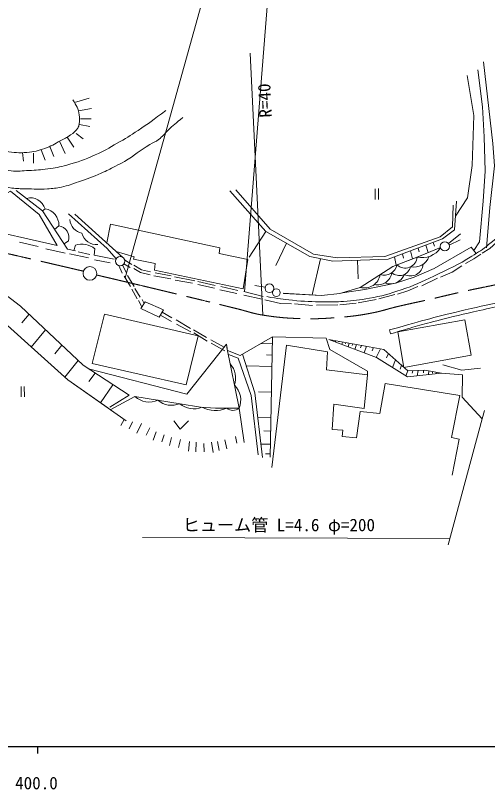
# Model space of a CAD drawing. Units: millimetres, scale not verified. Extents: x 40000 to 680000, y 20000 to 380000.
# Drawn here: x 464776 to 533823, y 198715 to 311909 of the extents above; entities that cross this region are included whole.
import ezdxf
from ezdxf.enums import TextEntityAlignment as Align

# ---------------------------------------------------------------- set-up
doc = ezdxf.new("R2010")
doc.units = ezdxf.units.MM
doc.header["$LTSCALE"] = 1000
doc.linetypes.add('CHAIN', pattern=[18.5, 12, -1.5, 3.5, -1.5])
for name, color, linetype, lineweight in [('M-BMK', 2, 'CHAIN', 13), ('M-TTL-BAND', 7, 'Continuous', 25), ('M-WORK', 1, 'Continuous', 13)]:
    doc.layers.add(name, color=color, linetype=linetype, lineweight=lineweight)
doc.styles.add('ＭＳ ゴシック', font='')
doc.styles.get('ＭＳ ゴシック').set_extended_font_data('MS Gothic')

msp = doc.modelspace()

# ---------------------------------------------------------------- linework, layer by layer
at = {"layer": 'M-BMK'}
for points, knots in [([(377750, 293688), (382639, 293117), (383937, 292987), (387881, 292385), (390577, 291974), (392075, 291670), (394769, 291242), (398330, 290677), (400339, 290442), (403895, 289846), (407438, 289251), (409410, 288849), (412933, 288147), (417260, 287286), (419665, 286709), (423980, 285791), (426955, 285157), (428625, 284817), (431598, 284172), (435443, 283337), (437590, 282838), (441430, 281982), (445224, 281136), (447346, 280648), (451143, 279815), (454229, 279138), (455962, 278780), (459047, 278101), (465182, 276751), (467115, 276285), (474724, 274516)], [0, 0, 0, 0, 1, 1, 1, 2, 2, 2, 3, 3, 3, 4, 4, 4, 5, 5, 5, 6, 6, 6, 7, 7, 7, 8, 8, 8, 9, 9, 9, 10, 10, 10, 10]), ([(476647, 273957), (481913, 272717), (483242, 272405), (487465, 271389), (491283, 270470), (493419, 269946), (497233, 269011), (498691, 268654), (499480, 268321), (500963, 268091), (503055, 267766), (504243, 267653), (506359, 267583), (508671, 267506), (509973, 267586), (512279, 267773), (514175, 267927), (515237, 268071), (517104, 268440), (518434, 268703), (519150, 268980), (520469, 269297), (522260, 269727), (523275, 269920), (525071, 270328), (527156, 270803), (528316, 271102), (530404, 271566), (532829, 272106), (534204, 272330), (536625, 272884), (538416, 273293), (539404, 273589), (541196, 273995), (543189, 274446), (544317, 274651), (546323, 275042), (548042, 275378), (549003, 275587), (550735, 275852), (552994, 276197), (554269, 276331), (556544, 276550), (558873, 276774), (559686, 276818), (562456, 276967)], [0, 0, 0, 0, 1, 1, 1, 2, 2, 2, 3, 3, 3, 4, 4, 4, 5, 5, 5, 6, 6, 6, 7, 7, 7, 8, 8, 8, 9, 9, 9, 10, 10, 10, 11, 11, 11, 12, 12, 12, 13, 13, 13, 14, 14, 14, 15, 15, 15, 15])]:
    msp.add_open_spline(points, degree=3, knots=knots, dxfattribs=at)
at = {"layer": 'M-TTL-BAND'}
for p, q in [((40000, 205000), (579000, 205000)), ((468000, 205000), (468000, 204000))]:
    msp.add_line(p, q, dxfattribs=at)
at = {"layer": 'M-WORK'}
for p, q in [((498272, 271503), (502245, 321737)), ((499116, 306413), (500963, 268091)), ((473420, 299165), (475571, 299821)), ((474005, 297973), (475882, 298291)), ((474309, 296809), (475854, 296788)), ((474125, 295942), (475656, 295681)), ((473660, 294637), (474668, 293854)), ((471212, 293522), (472023, 291702)), ((472348, 294108), (473300, 292640)), ((468553, 292245), (469096, 290736)), ((469787, 292732), (470380, 291293)), ((465823, 291850), (465971, 290595)), ((467410, 291752), (467417, 290327)), ((517369, 286571), (517369, 284994)), ((517888, 286592), (517888, 285015)), ((468744, 283355), (469103, 283625)), ((473448, 282866), (480488, 276510)), ((470505, 280627), (471113, 281163)), ((501405, 280319), (498976, 276581)), ((529878, 279954), (528091, 278567)), ((465364, 278749), (468083, 278146)), ((471882, 278496), (472546, 278940)), ((504422, 278603), (502869, 275331)), ((525879, 278722), (526063, 278182)), ((529834, 279092), (528229, 278296)), ((469226, 277808), (472067, 277173)), ((473549, 278301), (473312, 277552)), ((473960, 277345), (475663, 276932)), ((476395, 277761), (476309, 276879)), ((522543, 277484), (522855, 276316)), ((523676, 277905), (523845, 277325)), ((524809, 278325), (525154, 277238)), ((472702, 277030), (475479, 276459)), ((476309, 276879), (479197, 276265)), ((498082, 271940), (498745, 276218)), ((509405, 276339), (508166, 271037)), ((520192, 276612), (520459, 275387)), ((521367, 277048), (521515, 276439)), ((476352, 276178), (478627, 275713)), ((480377, 274219), (479878, 275345)), ((481012, 274250), (480418, 275398)), ((480640, 275601), (481535, 275071)), ((480724, 276180), (481810, 275515)), ((514810, 276112), (514925, 273392)), ((485230, 274261), (487544, 273817)), ((480685, 273789), (481597, 272260)), ((481159, 273887), (482138, 272284)), ((484997, 273859), (487523, 273387)), ((488059, 273704), (491021, 273112)), ((488136, 273224), (490676, 272745)), ((491431, 273006), (493977, 272427)), ((526497, 273482), (524205, 272396)), ((482591, 270466), (481787, 271886)), ((482253, 271980), (483038, 270720)), ((491473, 272554), (493906, 272025)), ((494689, 271807), (497151, 271263)), ((494809, 272258), (497292, 271694)), ((501308, 272189), (499786, 272398)), ((498165, 271027), (500874, 270403)), ((498186, 271524), (501001, 270826)), ((520242, 271088), (517944, 270489)), ((483259, 269278), (482790, 270217)), ((483592, 269792), (483289, 270372)), ((508235, 269484), (505604, 269717)), ((511945, 269590), (508814, 269547)), ((514598, 269822), (512199, 269611)), ((517526, 270391), (514897, 269874)), ((486247, 268544), (487643, 267701)), ((466768, 268213), (465709, 266952)), ((485977, 268102), (487587, 267179)), ((488265, 267394), (490392, 266114)), ((490403, 265659), (488329, 266791)), ((469167, 265955), (467081, 263424)), ((490825, 265947), (492699, 264834)), ((492805, 264262), (490877, 265491)), ((502010, 247318), (502395, 264907)), ((519502, 265928), (519644, 265341)), ((493364, 264480), (495296, 263384)), ((495386, 262887), (493408, 263998)), ((502373, 263907), (500708, 263943)), ((511601, 264347), (511562, 264166)), ((512093, 264258), (512072, 264168)), ((512586, 264170), (512496, 263812)), ((513078, 264081), (513030, 263903)), ((513570, 263992), (513418, 263463)), ((514112, 263895), (514031, 263631)), ((514654, 263797), (514420, 263083)), ((471555, 263707), (470524, 262431)), ((515394, 263664), (515267, 263310)), ((516133, 263531), (515764, 262574)), ((517143, 263349), (516942, 262877)), ((518152, 263167), (517557, 261894)), ((502337, 262242), (501504, 262260)), ((519323, 262484), (519028, 261846)), ((520368, 261546), (519906, 260445)), ((473943, 261459), (472011, 259022)), ((502300, 260577), (498546, 260660)), ((521257, 260748), (521042, 260191)), ((476436, 259618), (475502, 258375)), ((522145, 259951), (521888, 259220)), ((522907, 259964), (522809, 259589)), ((523680, 260008), (523546, 259223)), ((524476, 260054), (524443, 259657)), ((525262, 259953), (525212, 259410)), ((525798, 259854), (525766, 259584)), ((526334, 259756), (526301, 259533)), ((526826, 259666), (526807, 259555)), ((465602, 257634), (465623, 256143)), ((466057, 257645), (466088, 256121)), ((479038, 257916), (477196, 255280)), ((502218, 256823), (500341, 256864)), ((533027, 252907), (533375, 254134)), ((480696, 252809), (480192, 251959)), ((481878, 252488), (481426, 251465)), ((502136, 253069), (500202, 253111)), ((483190, 252241), (482527, 250809)), ((484431, 251599), (483895, 250513)), ((485369, 251042), (484925, 249780)), ((486540, 250598), (486195, 249554)), ((487577, 250210), (487295, 249018)), ((496967, 250363), (497150, 249361)), ((502093, 251135), (501127, 251156)), ((488928, 249922), (488632, 248713)), ((490212, 249594), (490080, 248178)), ((491199, 249519), (491162, 248098)), ((492347, 249340), (492375, 248098)), ((493440, 249495), (493680, 248014)), ((494315, 249615), (494562, 248289)), ((495394, 249855), (495676, 248557)), ((502051, 249201), (500663, 249231)), ((502021, 247813), (501327, 247829)), ((528295, 235415), (483368, 235547))]:
    msp.add_line(p, q, dxfattribs=at)
for points in [[(452459, 318477), (492501, 315584), (480840, 273528)], [(533691, 277927), (534183, 283815), (534866, 289910), (534588, 293175), (533231, 305150)], [(531800, 277548), (532635, 278785), (533188, 284763), (533473, 289143), (533346, 294175), (533068, 298527), (532406, 303949)], [(529146, 282561), (530910, 285249), (531588, 289962), (531806, 297295), (530834, 303135)], [(351585, 273527), (347169, 286204), (348264, 290013), (350954, 292537), (365524, 292132), (381974, 289846), (389188, 286228), (399306, 286252), (407781, 286847), (430225, 281919), (456686, 276140), (465530, 269379), (474672, 260773), (481385, 256380), (478564, 254631)], [(496988, 286415), (502011, 280654), (508344, 276988), (511843, 276464), (518819, 276654), (526889, 279535), (528722, 281011), (528817, 284154)], [(458771, 281019), (470883, 278265), (468227, 282804), (464058, 286205), (461935, 285112)], [(464892, 286307), (468744, 283355), (472373, 277736), (473558, 277503)], [(496149, 286253), (501405, 280319), (507833, 276662), (511177, 275975), (519303, 276282), (527228, 279223), (529016, 280577), (529291, 284778)], [(430225, 281919), (456686, 276140), (465530, 269379), (474672, 260773), (481385, 256380)], [(479514, 276310), (478191, 277816), (472511, 282914)], [(478120, 278648), (478696, 281368), (494666, 277916), (494571, 277091), (498745, 276218)], [(478262, 254527), (472451, 258629), (458667, 270937), (451914, 275259), (450291, 275572), (429920, 279836)], [(501405, 280319), (507833, 276662), (511177, 275975), (519303, 276282), (527228, 279223)], [(535178, 278750), (534155, 277833), (533048, 277142)], [(479503, 277399), (482136, 276620), (482041, 276261), (485226, 275626), (485109, 274642), (498082, 271940)], [(503955, 271278), (509521, 270960), (512240, 271235), (515203, 272135), (519985, 275203), (523858, 276705), (526939, 277963)], [(526939, 277963), (523545, 276584), (519985, 275203), (515203, 272135), (512240, 271235), (509521, 270960), (504001, 271275)], [(512240, 271235), (512591, 271342), (515877, 271841), (520376, 272769), (523114, 273626), (525995, 274912), (531423, 278007), (532166, 277103)], [(532833, 276990), (531830, 276341), (530612, 275645)], [(480950, 252630), (472451, 258629), (458667, 270937), (451914, 275259)], [(482096, 275388), (483196, 274732), (484529, 274404)], [(530071, 275321), (528637, 274357), (526944, 273628)], [(482064, 274901), (483069, 274330), (484476, 274002)], [(523619, 272255), (522145, 271627), (520671, 271161)], [(501244, 270308), (503540, 269810), (505170, 269736)], [(495798, 262939), (497634, 262187), (502395, 264907), (510228, 264740), (510775, 263050), (516251, 259907), (516274, 259336), (515774, 254456), (511346, 255051), (511077, 251361), (512648, 251250), (512569, 250329), (514648, 250155), (515203, 253979), (518060, 253694), (518865, 258102), (529785, 256324), (528567, 250216), (529693, 249930), (528630, 244693)], [(475462, 260256), (489856, 256540), (495665, 263848), (495744, 263207)], [(510617, 264524), (517569, 261890), (522140, 259065), (527076, 259620), (530170, 259350), (530107, 256113), (533027, 252907), (528049, 234504)], [(527076, 259620), (524653, 260064), (522178, 259922), (518665, 263075), (510617, 264524)], [(510617, 264524), (518665, 263075), (522178, 259922), (524653, 260064), (527076, 259620)], [(527076, 259620), (522140, 259065), (517569, 261890), (510617, 264524)], [(498222, 249470), (497481, 254480), (495715, 263354)], [(516274, 259336), (510269, 260112), (510428, 262722), (504429, 263706), (502250, 245816)], [(500258, 247669), (499240, 256319), (497360, 261794), (495917, 262339)], [(500889, 247288), (499770, 256739), (498003, 262398)], [(527296, 260821), (530073, 260027), (532787, 260329)], [(478743, 254279), (482255, 256184), (488879, 255126), (491852, 254618), (494032, 254501), (497481, 254480)], [(487931, 252626), (488881, 251420), (490094, 252633)]]:
    msp.add_lwpolyline(points, dxfattribs=at)
for points in [[(486433, 268850), (485788, 267792), (483132, 269082), (483735, 270014)], [(477818, 268240), (491514, 265082), (489737, 257892), (475976, 261003)], [(530509, 267404), (520701, 265669), (521558, 260431), (531430, 262220)]]:
    msp.add_lwpolyline(points, close=True, dxfattribs=at)
for centre, radius in [((527582, 278136), 666), ((480090, 275977), 666), ((475670, 274184), 1002), ((501915, 272010), 633), ((502936, 271363), 569)]:
    msp.add_circle(centre, radius, dxfattribs=at)
for centre, radius, start, end in [((466950, 282997), 2242, 16.26629, 104.70332), ((468758, 281292), 2358, 356.86271, 81.60874), ((474914, 282240), 2196, 184.75332, 259.2211), ((470796, 279386), 1805, 345.71236, 79.89812), ((476551, 280508), 2091, 191.70899, 278.09105), ((474540, 275752), 2735, 47.28626, 111.24304), ((524290, 279616), 3122, 256.19556, 328.022), ((521769, 276757), 1785, 227.97385, 354.43648), ((523024, 277534), 2423, 258.91862, 338.74467), ((518710, 275833), 1907, 252.42147, 347.84338), ((520923, 275558), 1683, 229.14733, 346.20469), ((522544, 275663), 1848, 241.27664, 355.91626), ((515784, 274453), 2390, 255.92253, 349.44536), ((517786, 274574), 2057, 255.54364, 351.89327), ((519600, 274854), 2210, 249.0433, 338.42985), ((493655, 258834), 3312, 342.46304, 40.04719), ((494702, 255672), 3024, 336.7986, 45.71163), ((484354, 258526), 3145, 228.14471, 293.7033), ((487614, 257944), 3043, 229.0189, 292.82911), ((490854, 257529), 3154, 229.25381, 292.16148), ((493993, 258448), 4307, 243.08392, 293.26452), ((496594, 255551), 1391, 229.66812, 309.62887)]:
    msp.add_arc(centre, radius, start, end, dxfattribs=at)
for points, knots in [([(412152, 302948), (413156, 302798), (413469, 302747), (414320, 302729), (415102, 302713), (415549, 302694), (416320, 302824), (416950, 302931), (417290, 303056), (417907, 303221), (420064, 303797), (421240, 304241), (423415, 304745), (424182, 304923), (424631, 304927), (425414, 305015), (426643, 305151), (427337, 305189), (428573, 305221), (429459, 305244), (429972, 305361), (430842, 305189), (431411, 305077), (431653, 304789), (432175, 304539), (434627, 303364), (436034, 302775), (438460, 301549), (438961, 301296), (439227, 301125), (439698, 300819), (440701, 300169), (441200, 299713), (442142, 298978), (443165, 298182), (443729, 297725), (444724, 296894), (445122, 296562), (445303, 296325), (445719, 296016), (446889, 295145), (447537, 294633), (448808, 293917), (449696, 293417), (450214, 293173), (451141, 292750), (452177, 292277), (452742, 291965), (453824, 291607), (454724, 291309), (455254, 291226), (456172, 290988), (457510, 290642), (458248, 290400), (459601, 290115), (460732, 289877), (461392, 289886), (462521, 289639), (463163, 289499), (463486, 289249), (464140, 289179), (465157, 289070), (465737, 289190), (466758, 289242), (467840, 289298), (468447, 289338), (469520, 289480), (470616, 289626), (471233, 289727), (472297, 290025), (473959, 290491), (474884, 290805), (476456, 291517), (477748, 292102), (478432, 292515), (479662, 293221), (480873, 293916), (481539, 294329), (482709, 295093), (484348, 296165), (484871, 296585), (486772, 298030)], [0, 0, 0, 0, 1, 1, 1, 2, 2, 2, 3, 3, 3, 4, 4, 4, 5, 5, 5, 6, 6, 6, 7, 7, 7, 8, 8, 8, 9, 9, 9, 10, 10, 10, 11, 11, 11, 12, 12, 12, 13, 13, 13, 14, 14, 14, 15, 15, 15, 16, 16, 16, 17, 17, 17, 18, 18, 18, 19, 19, 19, 20, 20, 20, 21, 21, 21, 22, 22, 22, 23, 23, 23, 24, 24, 24, 25, 25, 25, 26, 26, 26, 27, 27, 27, 27]), ([(459656, 302652), (458384, 302191), (457749, 301942), (456842, 301065), (455874, 300130), (455490, 299370), (455138, 298071), (455007, 297584), (455099, 297284), (455117, 296780), (455135, 296292), (455122, 296000), (455292, 295542), (455410, 295224), (455496, 295035), (455736, 294796), (456065, 294468), (456344, 294399), (456752, 294177), (457283, 293887), (457605, 293773), (458164, 293542), (459092, 293159), (459617, 292950), (460577, 292653), (461653, 292320), (462269, 292150), (463386, 292003), (464573, 291846), (465256, 291786), (466449, 291891), (467498, 291984), (468084, 292131), (469084, 292463), (470005, 292768), (470448, 293121), (471306, 293574), (471909, 293893), (472267, 294044), (472829, 294431), (473299, 294754), (473579, 294961), (473877, 295447), (474008, 295661), (474055, 295803), (474099, 296050), (474189, 296556), (474173, 296856), (474115, 297367), (474008, 298302), (473686, 298685), (473147, 299573)], [0, 0, 0, 0, 1, 1, 1, 2, 2, 2, 3, 3, 3, 4, 4, 4, 5, 5, 5, 6, 6, 6, 7, 7, 7, 8, 8, 8, 9, 9, 9, 10, 10, 10, 11, 11, 11, 12, 12, 12, 13, 13, 13, 14, 14, 14, 15, 15, 15, 16, 16, 16, 17, 17, 17, 17]), ([(489254, 297010), (488198, 296117), (487904, 295880), (487084, 295105), (486541, 294591), (486312, 294218), (485720, 293761), (485264, 293410), (484915, 293359), (484429, 293052), (482961, 292127), (482221, 291482), (480747, 290566), (480241, 290252), (479923, 290136), (479392, 289868), (478586, 289459), (478148, 289201), (477318, 288841), (476042, 288288), (475301, 288037), (473986, 287582), (473024, 287250), (472492, 287028), (471499, 286810), (470706, 286635), (470246, 286605), (469436, 286545), (468203, 286455), (467507, 286531), (466272, 286566), (465474, 286589), (465020, 286552), (464230, 286672), (463621, 286765), (463303, 286927), (462707, 287085), (461394, 287432), (460656, 287614), (459342, 287952), (457528, 288420), (456477, 288566), (454697, 289148), (453582, 289513), (453017, 289875), (451946, 290354), (450405, 291045), (449540, 291429), (448020, 292166), (446698, 292808), (445970, 293194), (444688, 293912), (442709, 295019), (441672, 295762), (439741, 296951), (438628, 297638), (438040, 298084), (436892, 298711), (436273, 299050), (435902, 299195), (435263, 299494), (434137, 300020), (433761, 300171), (432350, 300771)], [0, 0, 0, 0, 1, 1, 1, 2, 2, 2, 3, 3, 3, 4, 4, 4, 5, 5, 5, 6, 6, 6, 7, 7, 7, 8, 8, 8, 9, 9, 9, 10, 10, 10, 11, 11, 11, 12, 12, 12, 13, 13, 13, 14, 14, 14, 15, 15, 15, 16, 16, 16, 17, 17, 17, 18, 18, 18, 19, 19, 19, 20, 20, 20, 21, 21, 21, 21]), ([(501542, 270793), (503305, 270483), (503817, 270405), (505287, 270253), (507086, 270069), (508103, 270061), (509911, 270042), (511023, 270030), (511648, 270004), (512757, 270084), (514244, 270191), (515079, 270279), (516545, 270550), (518391, 270890), (519409, 271187), (521190, 271777), (523112, 272414), (524137, 272922), (525962, 273798), (528177, 274860), (529451, 275411), (531537, 276709), (532523, 277322), (533076, 277675), (533983, 278400), (535616, 279704), (536418, 280569), (538000, 281935), (539591, 283309), (540494, 284065), (542095, 285427), (544058, 287097), (545020, 288210), (547126, 289696), (548053, 290350), (548712, 290481), (549729, 290982), (552218, 292209), (553000, 292589), (556109, 294109)], [0, 0, 0, 0, 1, 1, 1, 2, 2, 2, 3, 3, 3, 4, 4, 4, 5, 5, 5, 6, 6, 6, 7, 7, 7, 8, 8, 8, 9, 9, 9, 10, 10, 10, 11, 11, 11, 12, 12, 12, 13, 13, 13, 13]), ([(562708, 273783), (557183, 273241), (555730, 273124), (551275, 272547), (548650, 272206), (547174, 272044), (544562, 271610), (541472, 271097), (539744, 270788), (536674, 270166), (534281, 269681), (532943, 269395), (530564, 268849), (526208, 267848), (524796, 267409), (519502, 265928)], [0, 0, 0, 0, 1, 1, 1, 2, 2, 2, 3, 3, 3, 4, 4, 4, 5, 5, 5, 5]), ([(519644, 265341), (522875, 266316), (523741, 266581), (526395, 267271), (528833, 267905), (530215, 268197), (532670, 268763), (535531, 269423), (537130, 269818), (540013, 270382), (541668, 270706), (542610, 270809), (544277, 271070), (546724, 271453), (548095, 271673), (550551, 272001), (552269, 272230), (553240, 272293), (554963, 272477), (557938, 272795), (558871, 272890), (562582, 273276)], [0, 0, 0, 0, 1, 1, 1, 2, 2, 2, 3, 3, 3, 4, 4, 4, 5, 5, 5, 6, 6, 6, 7, 7, 7, 7])]:
    msp.add_open_spline(points, degree=3, knots=knots, dxfattribs=at)

# ---------------------------------------------------------------- texts
at = {"layer": 'M-TTL-BAND', "style": 'ＭＳ ゴシック'}
msp.add_text('400.0', height=1833, dxfattribs=at).set_placement((467844, 198195), align=Align.BOTTOM_CENTER)
at = {"layer": 'M-WORK', "style": 'ＭＳ ゴシック'}
msp.add_text('R=40', height=1833, rotation=92.76, dxfattribs=at).set_placement((502825, 297049), align=Align.BOTTOM_LEFT)
msp.add_text('ヒューム管 L=4.6 φ=200', height=1833, dxfattribs=at).set_placement((489251, 235938), align=Align.BOTTOM_LEFT)

doc.saveas('drawing.dxf')
